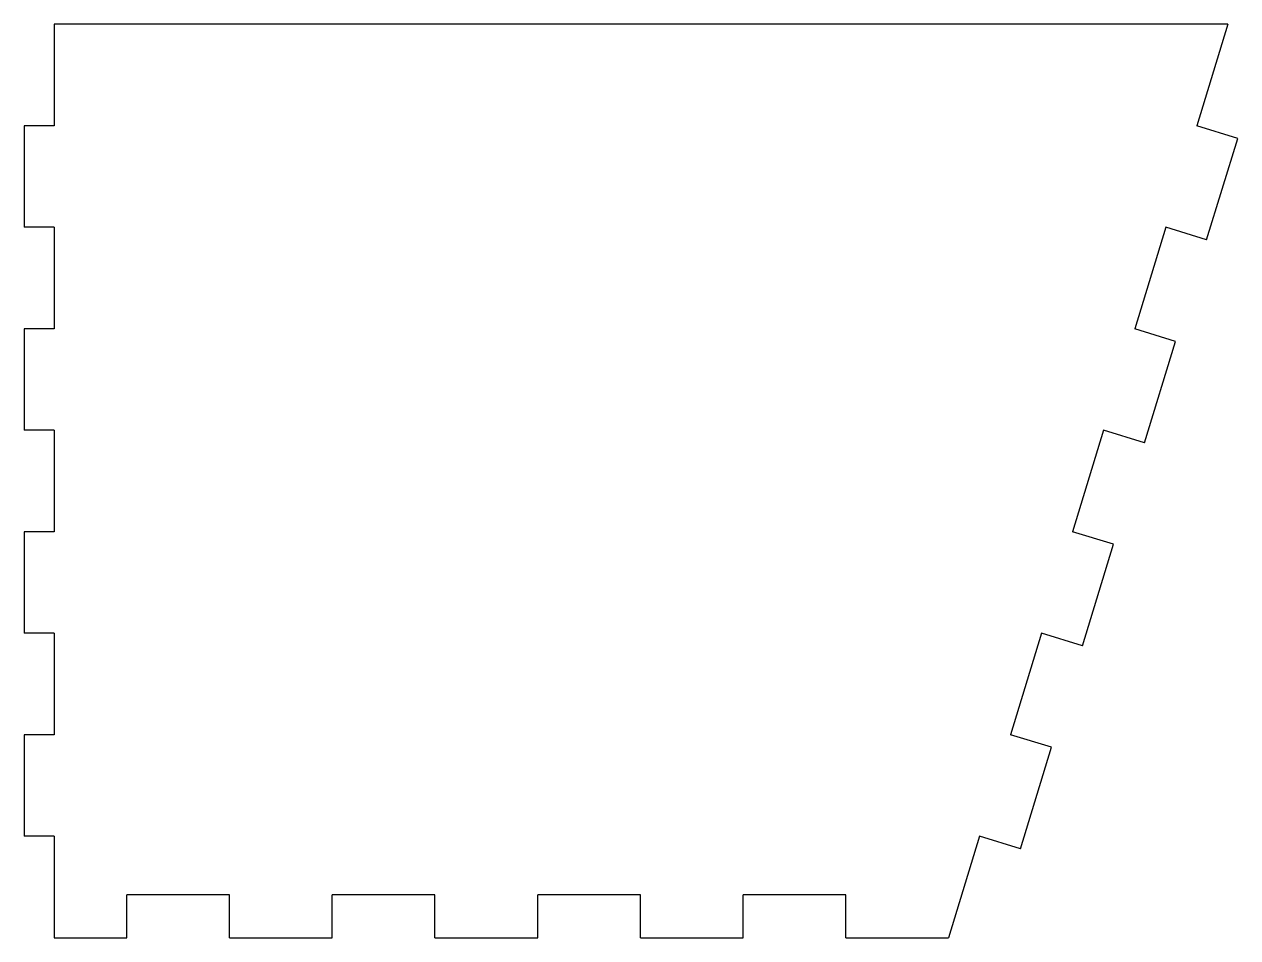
# Model space of a CAD drawing. Extents: x 0 to 122, y 0 to 92.
import ezdxf

# ---------------------------------------------------------------- set-up
doc = ezdxf.new("R2010")
doc.units = 0
doc.layers.add('VISIBLE', color=7, linetype='CONTINUOUS')

msp = doc.modelspace()

# ---------------------------------------------------------------- linework, layer by layer
at = {"layer": 'VISIBLE'}
for p, q in [((120.89, 91.7), (3, 91.7)), ((3, 91.7), (3, 81.51)), ((120.89, 91.7), (117.77, 81.51)), ((3, 81.51), (0, 81.51)), ((0, 81.51), (0, 71.32)), ((121.88, 80.25), (117.77, 81.51)), ((118.76, 70.06), (121.88, 80.25)), ((3, 71.32), (0, 71.32)), ((3, 71.32), (3, 61.13)), ((114.65, 71.32), (111.53, 61.13)), ((118.76, 70.06), (114.65, 71.32)), ((3, 61.13), (0, 61.13)), ((0, 61.13), (0, 50.94)), ((115.64, 59.87), (111.53, 61.13)), ((112.52, 49.69), (115.64, 59.87)), ((3, 50.94), (0, 50.94)), ((3, 50.94), (3, 40.76)), ((108.41, 50.94), (105.29, 40.76)), ((112.52, 49.69), (108.41, 50.94)), ((3, 40.76), (0, 40.76)), ((0, 40.76), (0, 30.57)), ((109.41, 39.5), (105.29, 40.76)), ((106.29, 29.31), (109.41, 39.5)), ((3, 30.57), (0, 30.57)), ((3, 30.57), (3, 20.38)), ((102.18, 30.57), (99.06, 20.38)), ((106.29, 29.31), (102.18, 30.57)), ((3, 20.38), (0, 20.38)), ((0, 20.38), (0, 10.19)), ((103.17, 19.12), (99.06, 20.38)), ((100.05, 8.93), (103.17, 19.12)), ((3, 10.19), (0, 10.19)), ((3, 10.19), (3, 0)), ((95.94, 10.19), (92.82, 0)), ((100.05, 8.93), (95.94, 10.19)), ((10.31, 0), (10.31, 4.3)), ((20.63, 4.3), (10.31, 4.3)), ((20.63, 0), (20.63, 4.3)), ((30.94, 0), (30.94, 4.3)), ((41.25, 4.3), (30.94, 4.3)), ((41.25, 0), (41.25, 4.3)), ((51.57, 0), (51.57, 4.3)), ((61.88, 4.3), (51.57, 4.3)), ((61.88, 0), (61.88, 4.3)), ((72.19, 0), (72.19, 4.3)), ((82.51, 4.3), (72.19, 4.3)), ((82.51, 0), (82.51, 4.3)), ((3, 0), (10.31, 0)), ((20.63, 0), (30.94, 0)), ((41.25, 0), (51.57, 0)), ((61.88, 0), (72.19, 0)), ((82.51, 0), (92.82, 0))]:
    msp.add_line(p, q, dxfattribs=at)

doc.saveas('drawing.dxf')
